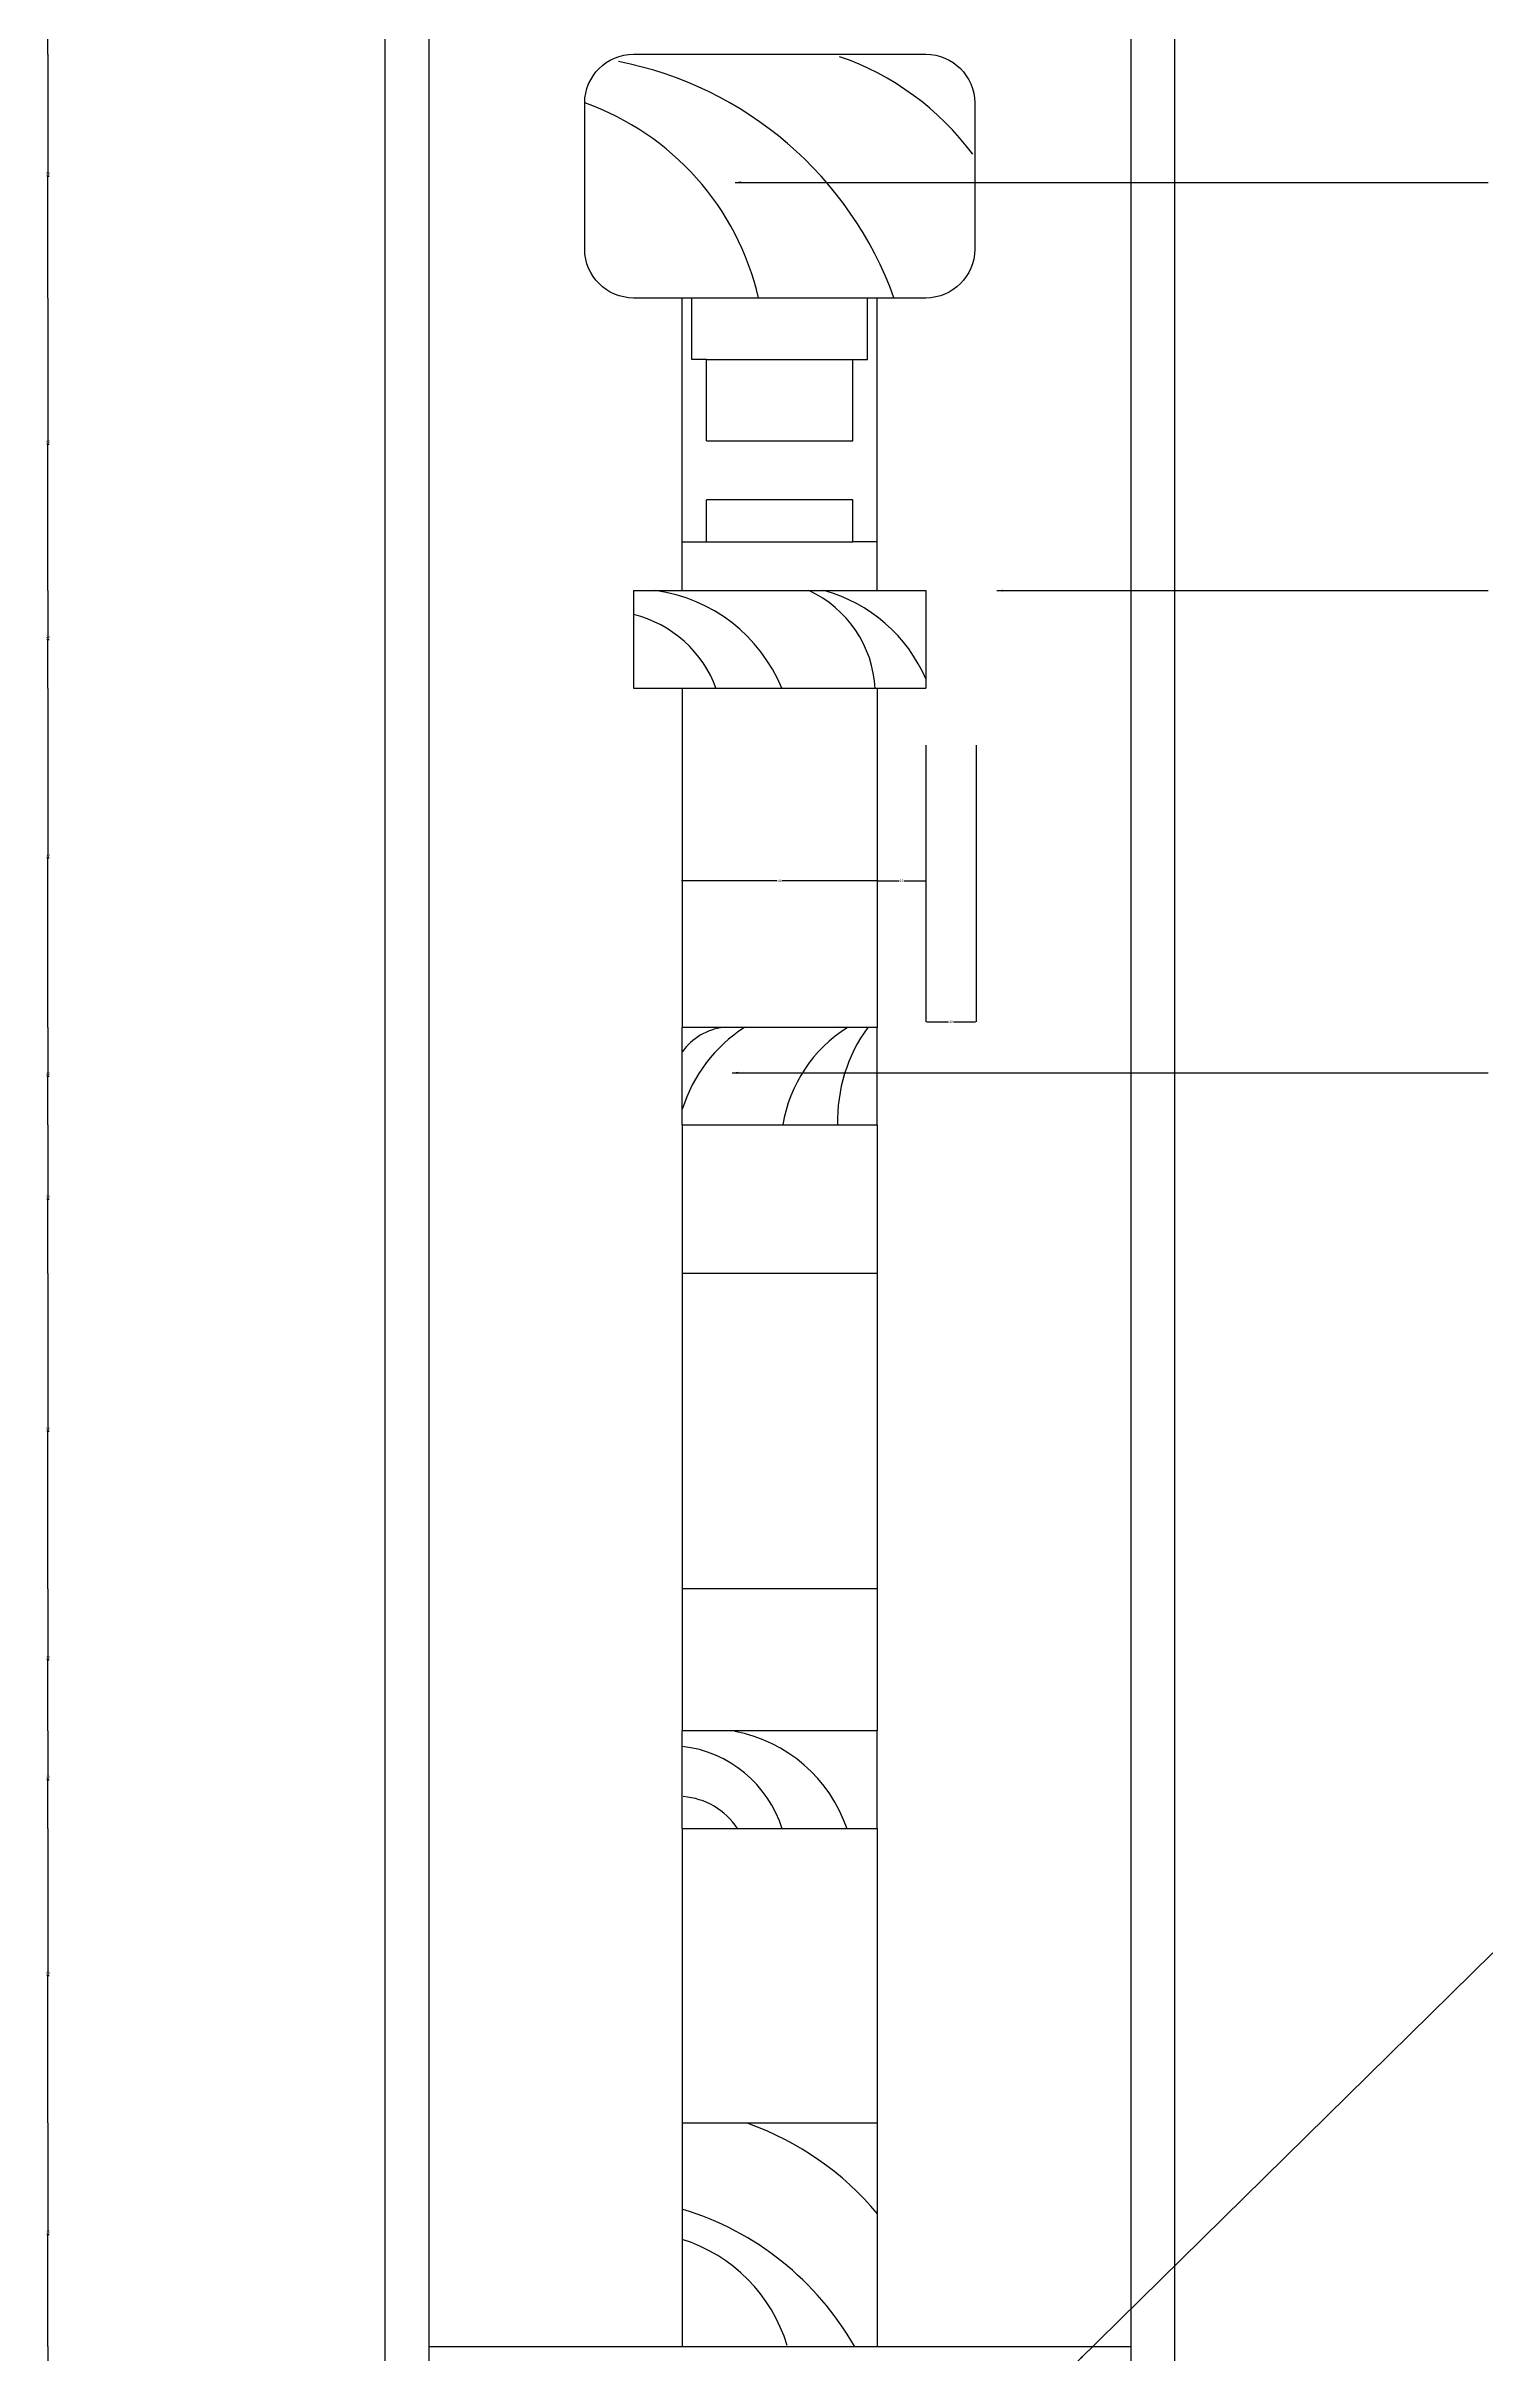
# Model space of a CAD drawing. Header units: metres. Extents: x 0 to 3549, y 0 to 4600.
# Drawn here: x 2471 to 3065, y 2461 to 3407 of the extents above; entities that cross this region are included whole.
import ezdxf

# ---------------------------------------------------------------- set-up
doc = ezdxf.new("R2010")
doc.units = ezdxf.units.M
for name, color, linetype in [('3', 3, 'Continuous'), ('4', 4, 'Continuous'), ('7', 7, 'Continuous'), ('BH', 3, 'Continuous'), ('DIM', 3, 'Continuous')]:
    doc.layers.add(name, color=color, linetype=linetype)
doc.dimstyles.get("Standard").update_dxf_attribs({"dimtxt": 2.5, "dimasz": 2.5, "dimexe": 1.25, "dimexo": 0.625, "dimtad": 1, "dimcen": 2.5, "dimazin": 3, "dimtfac": 1, "dimtmove": 0, "dimatfit": 3})

# ---------------------------------------------------------------- blocks, each defined once
blk = doc.blocks.new('*D38')
for p, q in [((2471.79, 2964.67), (2471.79, 2934.19)), ((2471.54, 2934.19), (2471.29, 2934.19)), ((2471.79, 2903.71), (2471.79, 2934.19)), ((2471.79, 2934.19), (2471.79, 2934.19)), ((2472.04, 2934.19), (2472.29, 2934.19))]:
    blk.add_line(p, q)
at = {"layer": 'Defpoints'}
for p in [(2471.79, 2964.67), (2471.79, 2934.19), (2471.79, 2903.71)]:
    blk.add_point(p, dxfattribs=at)
at = {"layer": 'DIM', "insert": (2471.79, 2935.315), "char_height": 1, "attachment_point": 5}
blk.add_mtext('30', dxfattribs=at)
blk = doc.blocks.new('*D39')
for p, q in [((2471.79, 3004.67), (2471.79, 2984.67)), ((2471.54, 2984.67), (2471.29, 2984.67)), ((2471.79, 2964.67), (2471.79, 2984.67)), ((2471.79, 2984.67), (2471.79, 2984.67)), ((2472.04, 2984.67), (2472.29, 2984.67))]:
    blk.add_line(p, q)
at = {"layer": 'Defpoints'}
for p in [(2471.79, 3004.67), (2471.79, 2984.67), (2471.79, 2964.67)]:
    blk.add_point(p, dxfattribs=at)
at = {"layer": 'DIM', "insert": (2471.79, 2985.795), "char_height": 1, "attachment_point": 5}
blk.add_mtext('20', dxfattribs=at)
blk = doc.blocks.new('*D40')
for p, q in [((2471.79, 2463.75), (2471.79, 2443.75)), ((2471.54, 2443.75), (2471.29, 2443.75)), ((2471.79, 2423.75), (2471.79, 2443.75)), ((2471.79, 2443.75), (2471.79, 2443.75)), ((2472.04, 2443.75), (2472.29, 2443.75))]:
    blk.add_line(p, q)
at = {"layer": 'Defpoints'}
for p in [(2471.79, 2463.75), (2471.79, 2443.75), (2471.79, 2423.75)]:
    blk.add_point(p, dxfattribs=at)
at = {"layer": 'DIM', "insert": (2471.79, 2444.875), "char_height": 1, "attachment_point": 5}
blk.add_mtext('20', dxfattribs=at)
blk = doc.blocks.new('*D43')
for p, q in [((2471.79, 2716.17), (2471.79, 2696.17)), ((2471.54, 2696.17), (2471.29, 2696.17)), ((2471.79, 2676.17), (2471.79, 2696.17)), ((2471.79, 2696.17), (2471.79, 2696.17)), ((2472.04, 2696.17), (2472.29, 2696.17))]:
    blk.add_line(p, q)
at = {"layer": 'Defpoints'}
for p in [(2471.79, 2716.17), (2471.79, 2696.17), (2471.79, 2676.17)]:
    blk.add_point(p, dxfattribs=at)
at = {"layer": 'DIM', "insert": (2471.79, 2697.295), "char_height": 1, "attachment_point": 5}
blk.add_mtext('20', dxfattribs=at)
blk = doc.blocks.new('*D44')
for p, q in [((2471.79, 2774.5), (2471.79, 2745.33)), ((2471.54, 2745.33), (2471.29, 2745.33)), ((2471.79, 2716.17), (2471.79, 2745.33)), ((2471.79, 2745.33), (2471.79, 2745.33)), ((2472.04, 2745.33), (2472.29, 2745.33))]:
    blk.add_line(p, q)
at = {"layer": 'Defpoints'}
for p in [(2471.79, 2774.5), (2471.79, 2745.33), (2471.79, 2716.17)]:
    blk.add_point(p, dxfattribs=at)
at = {"layer": 'DIM', "insert": (2471.79, 2746.455), "char_height": 1, "attachment_point": 5}
blk.add_mtext('30', dxfattribs=at)
blk = doc.blocks.new('*D45')
for p, q in [((2471.79, 2555.49), (2471.79, 2509.62)), ((2471.54, 2509.62), (2471.29, 2509.62)), ((2471.79, 2463.75), (2471.79, 2509.62)), ((2471.79, 2509.62), (2471.79, 2509.62)), ((2472.04, 2509.62), (2472.29, 2509.62))]:
    blk.add_line(p, q)
at = {"layer": 'Defpoints'}
for p in [(2471.79, 2555.49), (2471.79, 2509.62), (2471.79, 2463.75)]:
    blk.add_point(p, dxfattribs=at)
at = {"layer": 'DIM', "insert": (2471.79, 2510.745), "char_height": 1, "attachment_point": 5}
blk.add_mtext('45', dxfattribs=at)
blk = doc.blocks.new('*D46')
for p, q in [((2471.79, 2676.17), (2471.79, 2615.83)), ((2471.54, 2615.83), (2471.29, 2615.83)), ((2471.79, 2555.49), (2471.79, 2615.83)), ((2471.79, 2615.83), (2471.79, 2615.83)), ((2472.04, 2615.83), (2472.29, 2615.83))]:
    blk.add_line(p, q)
at = {"layer": 'Defpoints'}
for p in [(2471.79, 2676.17), (2471.79, 2615.83), (2471.79, 2555.49)]:
    blk.add_point(p, dxfattribs=at)
at = {"layer": 'DIM', "insert": (2471.79, 2616.955), "char_height": 1, "attachment_point": 5}
blk.add_mtext('60', dxfattribs=at)
blk = doc.blocks.new('*D47')
for p, q in [((2471.79, 2903.71), (2471.79, 2839.1)), ((2471.54, 2839.1), (2471.29, 2839.1)), ((2471.79, 2774.5), (2471.79, 2839.1)), ((2471.79, 2839.1), (2471.79, 2839.1)), ((2472.04, 2839.1), (2472.29, 2839.1))]:
    blk.add_line(p, q)
at = {"layer": 'Defpoints'}
for p in [(2471.79, 2903.71), (2471.79, 2839.1), (2471.79, 2774.5)]:
    blk.add_point(p, dxfattribs=at)
at = {"layer": 'DIM', "insert": (2471.79, 2840.225), "char_height": 1, "attachment_point": 5}
blk.add_mtext('65', dxfattribs=at)
blk = doc.blocks.new('*D49')
for p, q in [((2811.97, 3120.34), (2811.97, 3064.77)), ((2831.97, 3120.34), (2831.97, 3064.77)), ((2812.22, 3064.77), (2820.97, 3064.77)), ((2822.97, 3064.77), (2831.72, 3064.77))]:
    blk.add_line(p, q)
at = {"layer": 'Defpoints'}
for p in [(2811.97, 3120.34), (2831.97, 3120.34), (2811.97, 3064.77)]:
    blk.add_point(p, dxfattribs=at)
at = {"layer": '3', "insert": (2821.97, 3064.77), "char_height": 1, "attachment_point": 5}
blk.add_mtext('10', dxfattribs=at)
blk = doc.blocks.new('*D50')
for p, q in [((2831.97, 3120.34), (2831.97, 3007.01)), ((2852.53, 3120.34), (2852.53, 3007.01)), ((2832.22, 3007.01), (2841.25, 3007.01)), ((2843.25, 3007.01), (2852.28, 3007.01))]:
    blk.add_line(p, q)
at = {"layer": 'Defpoints'}
for p in [(2831.97, 3120.34), (2852.53, 3120.34), (2831.97, 3007.01)]:
    blk.add_point(p, dxfattribs=at)
at = {"layer": '3', "insert": (2842.25, 3007.01), "char_height": 1, "attachment_point": 5}
blk.add_mtext('10', dxfattribs=at)
blk = doc.blocks.new('*D51')
for p, q in [((2471.79, 3503.75), (2471.79, 3453.75)), ((2471.54, 3453.75), (2471.29, 3453.75)), ((2471.79, 3403.75), (2471.79, 3453.75)), ((2471.79, 3453.75), (2471.79, 3453.75)), ((2472.04, 3453.75), (2472.29, 3453.75))]:
    blk.add_line(p, q)
at = {"layer": 'Defpoints'}
for p in [(2471.79, 3503.75), (2471.79, 3453.75), (2471.79, 3403.75)]:
    blk.add_point(p, dxfattribs=at)
at = {"layer": 'DIM', "insert": (2471.79, 3454.875), "char_height": 1, "attachment_point": 5}
blk.add_mtext('50', dxfattribs=at)
blk = doc.blocks.new('*D52')
for p, q in [((2471.79, 3183.75), (2471.79, 3163.75)), ((2471.54, 3163.75), (2471.29, 3163.75)), ((2471.79, 3143.75), (2471.79, 3163.75)), ((2471.79, 3163.75), (2471.79, 3163.75)), ((2472.04, 3163.75), (2472.29, 3163.75))]:
    blk.add_line(p, q)
at = {"layer": 'Defpoints'}
for p in [(2471.79, 3183.75), (2471.79, 3163.75), (2471.79, 3143.75)]:
    blk.add_point(p, dxfattribs=at)
at = {"layer": 'DIM', "insert": (2471.79, 3164.875), "char_height": 1, "attachment_point": 5}
blk.add_mtext('20', dxfattribs=at)
blk = doc.blocks.new('*D53')
for p, q in [((2471.79, 3303.75), (2471.79, 3243.75)), ((2471.54, 3243.75), (2471.29, 3243.75)), ((2471.79, 3183.75), (2471.79, 3243.75)), ((2471.79, 3243.75), (2471.79, 3243.75)), ((2472.04, 3243.75), (2472.29, 3243.75))]:
    blk.add_line(p, q)
at = {"layer": 'Defpoints'}
for p in [(2471.79, 3303.75), (2471.79, 3243.75), (2471.79, 3183.75)]:
    blk.add_point(p, dxfattribs=at)
at = {"layer": 'DIM', "insert": (2471.79, 3244.875), "char_height": 1, "attachment_point": 5}
blk.add_mtext('60', dxfattribs=at)
blk = doc.blocks.new('*D54')
for p, q in [((2471.79, 3143.75), (2471.79, 3074.21)), ((2471.54, 3074.21), (2471.29, 3074.21)), ((2471.79, 3004.67), (2471.79, 3074.21)), ((2471.79, 3074.21), (2471.79, 3074.21)), ((2472.04, 3074.21), (2472.29, 3074.21))]:
    blk.add_line(p, q)
at = {"layer": 'Defpoints'}
for p in [(2471.79, 3143.75), (2471.79, 3074.21), (2471.79, 3004.67)]:
    blk.add_point(p, dxfattribs=at)
at = {"layer": 'DIM', "insert": (2471.79, 3075.335), "char_height": 1, "attachment_point": 5}
blk.add_mtext('70', dxfattribs=at)
blk = doc.blocks.new('*D55')
for p, q in [((2471.79, 3403.75), (2471.79, 3353.75)), ((2471.54, 3353.75), (2471.29, 3353.75)), ((2471.79, 3303.75), (2471.79, 3353.75)), ((2471.79, 3353.75), (2471.79, 3353.75)), ((2472.04, 3353.75), (2472.29, 3353.75))]:
    blk.add_line(p, q)
at = {"layer": 'Defpoints'}
for p in [(2471.79, 3403.75), (2471.79, 3353.75), (2471.79, 3303.75)]:
    blk.add_point(p, dxfattribs=at)
at = {"layer": 'DIM', "insert": (2471.79, 3354.875), "char_height": 1, "attachment_point": 5}
blk.add_mtext('50', dxfattribs=at)
blk = doc.blocks.new('*D56')
for p, q in [((2731.97, 3120.34), (2731.97, 3064.77)), ((2811.97, 3120.34), (2811.97, 3064.77)), ((2770.97, 3064.77), (2731.72, 3064.77)), ((2812.22, 3064.77), (2772.97, 3064.77))]:
    blk.add_line(p, q)
at = {"layer": 'Defpoints'}
for p in [(2731.97, 3120.34), (2811.97, 3120.34), (2811.97, 3064.77)]:
    blk.add_point(p, dxfattribs=at)
at = {"layer": '3', "insert": (2771.97, 3064.77), "char_height": 1, "attachment_point": 5}
blk.add_mtext('40', dxfattribs=at)

msp = doc.modelspace()

# ---------------------------------------------------------------- linework, layer by layer
at = {"layer": '3'}
for p, q in [((2741.97, 3278.58), (2801.97, 3278.58)), ((2741.97, 3203.71), (2801.97, 3203.71))]:
    msp.add_line(p, q, dxfattribs=at)
for centre, radius, start, end in [((2676.89, 3252.57), 150.92, 19.86, 78.92), ((2759.04, 3294.09), 114.89, 36.7, 70.98), ((2654.79, 3278.8), 111.33, 12.99, 70.49)]:
    msp.add_arc(centre, radius, start, end, dxfattribs=at)
at = {"layer": '4'}
for p, q in [((2915.97, 4164.83), (2915.97, 2423.75)), ((2933.97, 4168.18), (2933.97, 2423.75)), ((2609.97, 4102.47), (2609.97, 2423.75)), ((2627.97, 4106.26), (2627.97, 2423.75)), ((2711.97, 3183.75), (2831.97, 3183.75)), ((2711.97, 3183.75), (2711.97, 3143.75)), ((2831.97, 3183.75), (2831.97, 3143.75)), ((2711.97, 3143.75), (2831.97, 3143.75)), ((2811.97, 3004.67), (2731.97, 3004.67)), ((2731.97, 2964.67), (2731.97, 3004.67)), ((2811.97, 2964.67), (2811.97, 3004.67)), ((2731.97, 2964.67), (2811.97, 2964.67)), ((2731.97, 2676.17), (2731.97, 2716.17)), ((2811.97, 2716.17), (2731.97, 2716.17)), ((2811.97, 2676.17), (2811.97, 2716.17)), ((2731.97, 2676.17), (2811.97, 2676.17)), ((2731.97, 2555.49), (2811.97, 2555.49)), ((2731.97, 2555.49), (2731.97, 2463.75)), ((2811.97, 2555.49), (2811.97, 2463.75)), ((2627.97, 2463.75), (2915.97, 2463.75)), ((2731.97, 2463.75), (2771.97, 2463.75))]:
    msp.add_line(p, q, dxfattribs=at)
msp.add_lwpolyline([(2831.97, 3303.75), (2711.97, 3303.75, -0.41), (2691.97, 3323.75), (2691.97, 3383.75, -0.41), (2711.97, 3403.75), (2831.97, 3403.75, -0.41), (2851.97, 3383.75), (2851.97, 3323.75, -0.41)], format="xyb", close=True, dxfattribs=at)
at = {"layer": '7'}
for p, q in [((2731.97, 3203.71), (2731.97, 3303.75)), ((2811.97, 3203.71), (2811.97, 3303.75)), ((2731.97, 3143.75), (2731.97, 3004.67)), ((2811.97, 3143.75), (2811.97, 3004.67)), ((2731.97, 2964.67), (2731.97, 2716.17)), ((2811.97, 2964.67), (2811.97, 2716.17)), ((2811.97, 2903.71), (2731.97, 2903.71)), ((2811.97, 2774.5), (2731.97, 2774.5)), ((2731.97, 2676.17), (2731.97, 2555.49)), ((2811.97, 2676.17), (2811.97, 2555.49))]:
    msp.add_line(p, q, dxfattribs=at)
for points in [[(2741.97, 3245.21), (2741.97, 3245.21), (2741.97, 3278.58), (2735.97, 3278.58), (2735.97, 3303.75)], [(2741.97, 3245.21), (2801.97, 3245.21), (2801.97, 3245.21), (2801.97, 3278.58), (2807.97, 3278.58), (2807.97, 3303.75)], [(2731.97, 3183.75), (2731.97, 3203.71), (2741.97, 3203.71), (2741.97, 3220.96)], [(2811.97, 3183.75), (2811.97, 3203.71), (2801.97, 3203.71), (2801.97, 3220.96), (2741.97, 3220.96)]]:
    msp.add_lwpolyline(points, dxfattribs=at)
at = {"layer": 'BH'}
for centre, radius, start, end in [((2712.16, 3118.77), 65.6, 22.34, 82.24), ((2764.28, 3141.16), 46.92, 2.91, 65.25), ((2773.48, 3122.39), 63.6, 23.05, 74.83), ((2700.23, 3126.74), 48.71, 20.17, 75.95), ((2791.64, 2952.21), 62.58, 123.06, 162.44), ((2751.69, 2980.66), 24.13, 96.71, 144.62), ((2831.29, 2954.9), 58.9, 122.4, 170.45), ((2860.8, 2966.48), 65.1, 144.08, 181.59), ((2742.2, 2656.44), 60.64, 18.8, 79.15), ((2726.43, 2661.31), 48.86, 17.47, 83.45), ((2730.2, 2660.13), 29.21, 33.33, 85.68), ((2717.53, 2439.2), 123.16, 39.88, 70.32), ((2696.88, 2403.55), 121.7, 29.7, 73.12), ((2712.38, 2445.26), 65.41, 16.75, 72.59)]:
    msp.add_arc(centre, radius, start, end, dxfattribs=at)

# ---------------------------------------------------------------- dimensions: what is measured, and where the dimension line sits
at = {"layer": '3'}
for base, p1, p2, text, picture, middle in [((2811.97, 3064.77), (2811.97, 3120.34), (2731.97, 3120.34), '40', '*D56', (2771.97, 3064.77)), ((2811.97, 3064.77), (2811.97, 3120.34), (2831.97, 3120.34), '10', '*D49', (2821.97, 3064.77)), ((2831.97, 3007.01), (2831.97, 3120.34), (2852.53, 3120.34), '10', '*D50', (2842.25, 3007.01))]:
    dim = msp.add_linear_dim(base=base, p1=p1, p2=p2, text=text, dimstyle='Standard', dxfattribs=at)
    dim.commit()
    dim.dimension.update_dxf_attribs({"geometry": picture, "text_midpoint": middle})
at = {"layer": 'DIM'}
for base, p1, p2, text, picture, middle in [((2471.79, 3453.75), (2471.79, 3503.75), (2471.79, 3403.75), '50', '*D51', (2471.79, 3454.875)), ((2471.79, 3353.75), (2471.79, 3403.75), (2471.79, 3303.75), '50', '*D55', (2471.79, 3354.875)), ((2471.79, 3243.75), (2471.79, 3303.75), (2471.79, 3183.75), '60', '*D53', (2471.79, 3244.875)), ((2471.79, 3163.75), (2471.79, 3183.75), (2471.79, 3143.75), '20', '*D52', (2471.79, 3164.875)), ((2471.79, 3074.21), (2471.79, 3143.75), (2471.79, 3004.67), '70', '*D54', (2471.79, 3075.335)), ((2471.79, 2984.67), (2471.79, 3004.67), (2471.79, 2964.67), '20', '*D39', (2471.79, 2985.795)), ((2471.79, 2934.19), (2471.79, 2964.67), (2471.79, 2903.71), '30', '*D38', (2471.79, 2935.315)), ((2471.79, 2839.1), (2471.79, 2903.71), (2471.79, 2774.5), '65', '*D47', (2471.79, 2840.225)), ((2471.79, 2745.33), (2471.79, 2774.5), (2471.79, 2716.17), '30', '*D44', (2471.79, 2746.455)), ((2471.79, 2696.17), (2471.79, 2716.17), (2471.79, 2676.17), '20', '*D43', (2471.79, 2697.295)), ((2471.79, 2615.83), (2471.79, 2676.17), (2471.79, 2555.49), '60', '*D46', (2471.79, 2616.955)), ((2471.79, 2509.62), (2471.79, 2555.49), (2471.79, 2463.75), '45', '*D45', (2471.79, 2510.745)), ((2471.79, 2443.75), (2471.79, 2463.75), (2471.79, 2423.75), '20', '*D40', (2471.79, 2444.875))]:
    dim = msp.add_linear_dim(base=base, p1=p1, p2=p2, text=text, dimstyle='Standard', dxfattribs=at)
    dim.commit()
    dim.dimension.update_dxf_attribs({"geometry": picture, "text_midpoint": middle})

# ---------------------------------------------------------------- leaders
for points in [[(2753.63, 3351.16), (3062.56, 3351.16)], [(2860.97, 3183.75), (3062.56, 3183.75)], [(2752.52, 2986.05), (3062.56, 2986.05)], [(2894.25, 2457.75), (3064.52, 2625.15)]]:
    msp.add_leader(points, dimstyle='Standard', dxfattribs=at)

doc.saveas('drawing.dxf')
